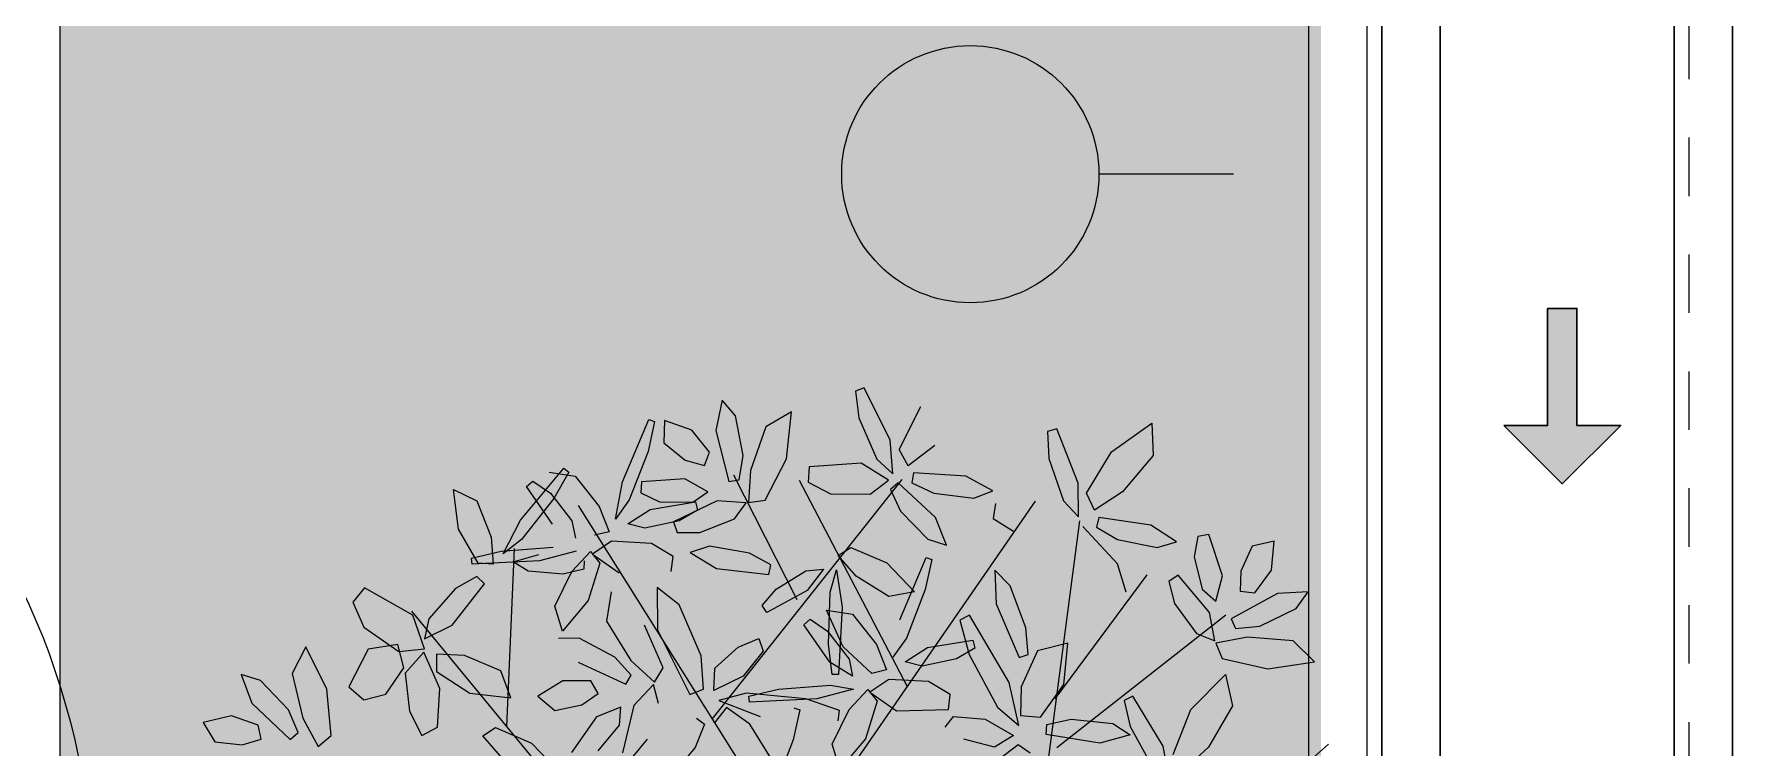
# Model space of a CAD drawing. Header units: metres. Extents: x 349703 to 349913, y 9282546 to 9282694.
# Drawn here: x 349752.349 to 349755.266, y 9282653.583 to 9282654.805 of the extents above; entities that cross this region are included whole.
import ezdxf

# ---------------------------------------------------------------- set-up
doc = ezdxf.new("R2010")
doc.units = ezdxf.units.M
doc.header["$LTSCALE"] = 0.25
doc.linetypes.add('B. SUM 2$0$HIDDEN', pattern=[0.375, 0.25, -0.125])
for name, color, linetype, lineweight in [('.', 7, 'Continuous', 0), ('0_ CUNETAS', 160, 'Continuous', 5), ('AREA-VERDE', 3, 'CONTINUOUS', 9), ('ARQ-FONDO', 253, 'CONTINUOUS', 9), ('CUNETAS-RED', 5, 'CONTINUOUS', 18), ('LLORAD-SIMB', 1, 'CONTINUOUS', 25), ('LLORAD-TEXTO', 1, 'CONTINUOUS', 25), ('LLORAD-TRAMO', 1, 'CONTINUOUS', 70)]:
    doc.layers.add(name, color=color, linetype=linetype, lineweight=lineweight)

# ---------------------------------------------------------------- blocks, each defined once
blk = doc.blocks.new('548')
at = {"layer": 'AREA-VERDE', "lineweight": 0, "true_color": 0xc4e4b2, "transparency": 33554687}
h = blk.add_hatch(color=3, dxfattribs=at)
h.dxf.hatch_style = 1
h.paths.add_polyline_path([(349595.4206, 9282651.4426), (349597.5555, 9282651.4426), (349597.5555, 9282655.2125), (349595.4206, 9282655.2125)])
at = {"layer": 'ARQ-FONDO'}
for points in [[(349595.3206, 9282666.4931), (349597.6555, 9282666.4931), (349597.6555, 9282651.3426), (349595.3206, 9282651.3426)], [(349595.4206, 9282655.2125), (349597.5555, 9282655.2125), (349597.5555, 9282651.4426), (349595.4206, 9282651.4426)]]:
    blk.add_lwpolyline(points, close=True, dxfattribs=at)
blk = doc.blocks.new('ARR2')
at = {"layer": 'ARQ-FONDO', "lineweight": 5}
for p, q in [((2740.7432, 1215.9601), (2740.7275, 1215.8854)), ((2740.7756, 1215.921), (2740.7432, 1215.9601)), ((2741.0943, 1215.9907), (2741.0724, 1215.982)), ((2741.0724, 1215.982), (2741.0812, 1215.9163)), ((2741.158, 1215.861), (2741.0943, 1215.9907)), ((2740.4969, 1215.758), (2740.5613, 1215.9124)), ((2740.5613, 1215.9124), (2740.5757, 1215.9071)), ((2740.6001, 1215.91), (2740.5986, 1215.8547)), ((2740.6682, 1215.8859), (2740.6001, 1215.91)), ((2740.7946, 1215.8229), (2740.7756, 1215.921)), ((2740.9148, 1215.9314), (2740.8508, 1215.894)), ((2740.9022, 1215.8152), (2740.9148, 1215.9314)), ((2741.0812, 1215.9163), (2741.1256, 1215.8145)), ((2741.1806, 1215.8379), (2741.2344, 1215.9446)), ((2740.5757, 1215.9071), (2740.5597, 1215.8335)), ((2740.7117, 1215.8316), (2740.6682, 1215.8859)), ((2740.7275, 1215.8854), (2740.7593, 1215.7592)), ((2740.8508, 1215.894), (2740.8132, 1215.7865)), ((2741.5701, 1215.8892), (2741.5475, 1215.8824)), ((2741.5475, 1215.8824), (2741.5511, 1215.8162)), ((2741.6232, 1215.7549), (2741.5701, 1215.8892)), ((2741.706, 1215.8322), (2741.805, 1215.9032)), ((2741.805, 1215.9032), (2741.8089, 1215.8235)), ((2740.5597, 1215.8335), (2740.5131, 1215.7133)), ((2740.5986, 1215.8547), (2740.6513, 1215.8117)), ((2740.6992, 1215.7981), (2740.7117, 1215.8316)), ((2741.1652, 1215.7782), (2741.158, 1215.861)), ((2741.2032, 1215.7974), (2741.1806, 1215.8379)), ((2741.269, 1215.8479), (2741.2032, 1215.7974)), ((2741.644, 1215.7301), (2741.706, 1215.8322)), ((2740.2447, 1215.6629), (2740.3517, 1215.7915)), ((2740.3517, 1215.7915), (2740.3638, 1215.7823)), ((2740.6513, 1215.8117), (2740.6992, 1215.7981)), ((2740.7854, 1215.7631), (2740.7946, 1215.8229)), ((2740.8132, 1215.7865), (2740.8081, 1215.7072)), ((2740.8494, 1215.713), (2740.9022, 1215.8152)), ((2740.9583, 1215.7949), (2740.9557, 1215.7574)), ((2741.0867, 1215.8046), (2740.9583, 1215.7949)), ((2741.1544, 1215.7623), (2741.0867, 1215.8046)), ((2741.1256, 1215.8145), (2741.1652, 1215.7782)), ((2741.5511, 1215.8162), (2741.5873, 1215.7111)), ((2741.8089, 1215.8235), (2741.7329, 1215.7331)), ((2740.2591, 1215.7464), (2740.275, 1215.7598)), ((2740.3237, 1215.6533), (2740.2591, 1215.7464)), ((2740.275, 1215.7598), (2740.3182, 1215.7302)), ((2740.3155, 1215.7818), (2740.3795, 1215.772)), ((2740.3638, 1215.7823), (2740.3269, 1215.7166)), ((2740.3795, 1215.772), (2740.4392, 1215.697)), ((2740.4795, 1215.666), (2740.4969, 1215.758)), ((2740.5439, 1215.7583), (2740.5421, 1215.7305)), ((2740.651, 1215.7651), (2740.5439, 1215.7583)), ((2740.7079, 1215.7335), (2740.651, 1215.7651)), ((2740.7181, 1215.1712), (2741.1878, 1215.7637)), ((2740.7593, 1215.7592), (2740.7854, 1215.7631)), ((2740.9283, 1215.4661), (2740.7715, 1215.7746)), ((2741.2009, 1215.2512), (2740.9339, 1215.7613)), ((2740.9557, 1215.7574), (2741.0108, 1215.7283)), ((2741.1092, 1215.7278), (2741.1544, 1215.7623)), ((2741.1782, 1215.7554), (2741.1595, 1215.7388)), ((2741.2706, 1215.6699), (2741.1782, 1215.7554)), ((2741.2157, 1215.7806), (2741.2116, 1215.756)), ((2741.2116, 1215.756), (2741.266, 1215.73)), ((2741.3455, 1215.7719), (2741.2157, 1215.7806)), ((2741.4121, 1215.7357), (2741.3455, 1215.7719)), ((2741.6239, 1215.6718), (2741.6232, 1215.7549)), ((2740.0784, 1215.739), (2740.1366, 1215.7108)), ((2740.0908, 1215.6409), (2740.0784, 1215.739)), ((2740.1366, 1215.7108), (2740.1716, 1215.6216)), ((2740.3269, 1215.7166), (2740.2471, 1215.6155)), ((2740.3182, 1215.7302), (2740.3715, 1215.6613)), ((2740.9083, 1214.8699), (2740.3874, 1215.6998)), ((2740.5131, 1215.7133), (2740.4795, 1215.666)), ((2740.5421, 1215.7305), (2740.5883, 1215.7088)), ((2740.5649, 1215.69), (2740.6768, 1215.7084)), ((2740.5883, 1215.7088), (2740.6705, 1215.7081)), ((2740.7306, 1215.7109), (2740.6224, 1215.6593)), ((2740.6705, 1215.7081), (2740.7079, 1215.7335)), ((2740.6768, 1215.7084), (2740.682, 1215.6882)), ((2740.8019, 1215.7058), (2740.7306, 1215.7109)), ((2740.7731, 1215.6667), (2740.8019, 1215.7058)), ((2740.8081, 1215.7072), (2740.8494, 1215.713)), ((2740.9225, 1214.8488), (2741.5179, 1215.7101)), ((2741.0108, 1215.7283), (2741.1092, 1215.7278)), ((2741.1595, 1215.7388), (2741.1841, 1215.6858)), ((2741.266, 1215.73), (2741.3652, 1215.718)), ((2741.3652, 1215.718), (2741.4121, 1215.7357)), ((2741.419, 1215.7048), (2741.4134, 1215.6677)), ((2741.5873, 1215.7111), (2741.6239, 1215.6718)), ((2741.6633, 1215.6879), (2741.644, 1215.7301)), ((2741.7329, 1215.7331), (2741.6633, 1215.6879)), ((2740.2011, 1215.5801), (2740.2447, 1215.6629)), ((2740.3715, 1215.6613), (2740.3799, 1215.6189)), ((2740.4392, 1215.697), (2740.4639, 1215.6344)), ((2740.5097, 1215.6541), (2740.5649, 1215.69)), ((2740.6367, 1215.6619), (2740.5516, 1215.6435)), ((2740.6224, 1215.6593), (2740.6314, 1215.633)), ((2740.682, 1215.6882), (2740.6367, 1215.6619)), ((2740.6878, 1215.6326), (2740.7731, 1215.6667)), ((2741.1841, 1215.6858), (2741.2513, 1215.6163)), ((2741.2979, 1215.6015), (2741.2706, 1215.6699)), ((2741.4134, 1215.6677), (2741.466, 1215.6343)), ((2741.5187, 1214.8365), (2741.6275, 1215.6613)), ((2741.6744, 1215.6702), (2741.6684, 1215.6459)), ((2741.8031, 1215.6512), (2741.6744, 1215.6702)), ((2740.1395, 1215.5571), (2740.0908, 1215.6409)), ((2740.1716, 1215.6216), (2740.1769, 1215.5545)), ((2740.2471, 1215.6155), (2740.2011, 1215.5801)), ((2740.4639, 1215.6344), (2740.4274, 1215.6259)), ((2740.5516, 1215.6435), (2740.5097, 1215.6541)), ((2740.6314, 1215.633), (2740.6878, 1215.6326)), ((2741.2513, 1215.6163), (2741.2979, 1215.6015)), ((2741.7204, 1215.5555), (2741.635, 1215.648)), ((2741.6684, 1215.6459), (2741.7206, 1215.6158)), ((2741.7206, 1215.6158), (2741.8185, 1215.596)), ((2741.8666, 1215.6098), (2741.8031, 1215.6512)), ((2741.9192, 1215.6226), (2741.9098, 1215.5724)), ((2741.9465, 1215.6279), (2741.9192, 1215.6226)), ((2741.9801, 1215.5259), (2741.9465, 1215.6279)), ((2740.1231, 1215.5696), (2740.1965, 1215.5868)), ((2740.1965, 1215.5868), (2740.325, 1215.5964)), ((2740.2106, 1215.153), (2740.2292, 1215.5932)), ((2740.2265, 1215.5599), (2740.2898, 1215.578)), ((2740.3822, 1215.5865), (2740.2916, 1215.5626)), ((2740.3715, 1215.5367), (2740.4174, 1215.5861)), ((2740.4174, 1215.5861), (2740.4407, 1215.5567)), ((2740.4696, 1215.6112), (2740.4227, 1215.5791)), ((2740.4227, 1215.5791), (2740.4881, 1215.5333)), ((2740.5679, 1215.6056), (2740.4696, 1215.6112)), ((2740.6214, 1215.5737), (2740.5679, 1215.6056)), ((2740.6169, 1215.5365), (2740.6214, 1215.5737)), ((2740.7118, 1215.5988), (2740.6641, 1215.5836)), ((2740.6641, 1215.5836), (2740.7288, 1215.5439)), ((2740.8103, 1215.5817), (2740.7118, 1215.5988)), ((2740.8633, 1215.553), (2740.8103, 1215.5817)), ((2741.0299, 1215.5757), (2741.0615, 1215.5959)), ((2741.074, 1215.5249), (2741.0299, 1215.5757)), ((2741.0615, 1215.5959), (2741.1505, 1215.5575)), ((2741.8185, 1215.596), (2741.8666, 1215.6098)), ((2741.9098, 1215.5724), (2741.9299, 1215.4927)), ((2742.0536, 1215.5992), (2742.0253, 1215.5373)), ((2742.1076, 1215.6116), (2742.0536, 1215.5992)), ((2742.1014, 1215.5397), (2742.1076, 1215.6116)), ((2740.1246, 1215.5544), (2740.1231, 1215.5696)), ((2740.2916, 1215.5626), (2740.1246, 1215.5544)), ((2740.1769, 1215.5545), (2740.1395, 1215.5571)), ((2740.2634, 1215.5374), (2740.2265, 1215.5599)), ((2740.3501, 1215.53), (2740.2634, 1215.5374)), ((2740.3295, 1215.4506), (2740.3715, 1215.5367)), ((2740.4012, 1215.5418), (2740.3501, 1215.53)), ((2740.4021, 1215.5626), (2740.4012, 1215.5418)), ((2740.4407, 1215.5567), (2740.412, 1215.4642)), ((2740.7288, 1215.5439), (2740.858, 1215.5286)), ((2740.858, 1215.5286), (2740.8633, 1215.553)), ((2740.8761, 1215.4923), (2740.9502, 1215.538)), ((2740.9502, 1215.538), (2740.9932, 1215.5419)), ((2740.9932, 1215.5419), (2740.9531, 1215.4897)), ((2741.0098, 1215.485), (2741.0257, 1215.5408)), ((2741.0257, 1215.5408), (2741.0399, 1215.4482)), ((2741.1505, 1215.5575), (2741.2188, 1215.4861)), ((2741.1825, 1215.4165), (2741.247, 1215.5708)), ((2741.2613, 1215.5656), (2741.2453, 1215.4919)), ((2741.247, 1215.5708), (2741.2613, 1215.5656)), ((2741.4174, 1215.5395), (2741.4204, 1215.4564)), ((2741.4551, 1215.5012), (2741.4174, 1215.5395)), ((2741.7421, 1215.4851), (2741.7204, 1215.5555)), ((2742.0253, 1215.5373), (2742.0242, 1215.4876)), ((2742.0597, 1215.4839), (2742.1014, 1215.5397)), ((2739.8586, 1215.4962), (2739.8296, 1215.4607)), ((2739.9781, 1215.4281), (2739.8586, 1215.4962)), ((2740.0835, 1215.4945), (2740.0179, 1215.4191)), ((2740.0756, 1215.4032), (2740.1553, 1215.5061)), ((2740.1362, 1215.5242), (2740.0835, 1215.4945)), ((2740.1553, 1215.5061), (2740.1362, 1215.5242)), ((2740.5822, 1215.4968), (2740.5832, 1215.3922)), ((2740.637, 1215.4539), (2740.5822, 1215.4968)), ((2740.8421, 1215.4525), (2740.8761, 1215.4923)), ((2740.9531, 1215.4897), (2740.8537, 1215.4352)), ((2741.1553, 1215.4741), (2741.074, 1215.5249)), ((2741.2453, 1215.4919), (2741.1987, 1215.3718)), ((2741.4942, 1215.3972), (2741.4551, 1215.5012)), ((2741.5662, 1215.2212), (2741.7939, 1215.5281)), ((2741.8706, 1215.5269), (2741.8474, 1215.5116)), ((2741.8474, 1215.5116), (2741.8611, 1215.4569)), ((2741.9477, 1215.4352), (2741.8706, 1215.5269)), ((2741.9299, 1215.4927), (2741.9639, 1215.4629)), ((2741.9639, 1215.4629), (2741.9801, 1215.5259)), ((2739.8296, 1215.4607), (2739.8571, 1215.3984)), ((2740.3481, 1215.3887), (2740.3295, 1215.4506)), ((2740.412, 1215.4642), (2740.3481, 1215.3887)), ((2740.4684, 1215.4864), (2740.4573, 1215.4131)), ((2740.6912, 1215.3281), (2740.637, 1215.4539)), ((2740.8537, 1215.4352), (2740.8421, 1215.4525)), ((2741.0058, 1215.3562), (2741.0098, 1215.485)), ((2741.0399, 1215.4482), (2741.0305, 1215.2812)), ((2741.2188, 1215.4861), (2741.1553, 1215.4741)), ((2741.4204, 1215.4564), (2741.4773, 1215.3236)), ((2741.8611, 1215.4569), (2741.9156, 1215.3829)), ((2742.1159, 1215.4822), (2742.0017, 1215.4196)), ((2742.0242, 1215.4876), (2742.0597, 1215.4839)), ((2742.1921, 1215.4858), (2742.1159, 1215.4822)), ((2742.1624, 1215.4446), (2742.1921, 1215.4858)), ((2740.4388, 1214.8759), (2739.976, 1215.4379)), ((2740.0073, 1215.3451), (2739.9781, 1215.4281)), ((2740.0179, 1215.4191), (2740.0071, 1215.3694)), ((2740.4573, 1215.4131), (2740.5173, 1215.3163)), ((2740.5972, 1215.2983), (2740.5509, 1215.4036)), ((2740.9447, 1215.4048), (2740.9607, 1215.4183)), ((2741.0094, 1215.3118), (2740.9447, 1215.4048)), ((2740.9607, 1215.4183), (2741.0038, 1215.3887)), ((2741.0012, 1215.4403), (2741.0651, 1215.4305)), ((2741.0418, 1215.3502), (2741.0012, 1215.4403)), ((2741.0651, 1215.4305), (2741.1248, 1215.3555)), ((2741.3544, 1215.4279), (2741.3308, 1215.416)), ((2741.3308, 1215.416), (2741.3536, 1215.3313)), ((2741.4524, 1215.262), (2741.3544, 1215.4279)), ((2741.5703, 1215.1013), (2741.9884, 1215.4291)), ((2741.9608, 1215.3649), (2741.9477, 1215.4352)), ((2742.0017, 1215.4196), (2742.012, 1215.3953)), ((2742.0722, 1215.4015), (2742.1624, 1215.4446)), ((2739.8571, 1215.3984), (2739.9431, 1215.3383)), ((2740.0071, 1215.3694), (2740.0756, 1215.4032)), ((2740.389, 1215.3716), (2740.3382, 1215.371)), ((2740.4773, 1215.3247), (2740.389, 1215.3716)), ((2740.5832, 1215.3922), (2740.6628, 1215.2325)), ((2740.7827, 1215.3491), (2740.8336, 1215.3707)), ((2740.8336, 1215.3707), (2740.8442, 1215.3391)), ((2741.0038, 1215.3887), (2741.0571, 1215.3198)), ((2741.1987, 1215.3718), (2741.1651, 1215.3244)), ((2741.2505, 1215.3485), (2741.3624, 1215.3668)), ((2741.3624, 1215.3668), (2741.3676, 1215.3466)), ((2741.4996, 1215.3311), (2741.4942, 1215.3972)), ((2741.9156, 1215.3829), (2741.9608, 1215.3649)), ((2742.0417, 1215.3743), (2741.9636, 1215.3592)), ((2742.012, 1215.3953), (2742.0722, 1215.4015)), ((2742.1552, 1215.365), (2742.0417, 1215.3743)), ((2742.2075, 1215.3125), (2742.1552, 1215.365)), ((2739.7133, 1215.35), (2739.6795, 1215.2841)), ((2739.7653, 1215.2453), (2739.7133, 1215.35)), ((2739.8676, 1215.3444), (2739.8196, 1215.2508)), ((2739.9413, 1215.356), (2739.8676, 1215.3444)), ((2739.9561, 1215.2983), (2739.9413, 1215.356)), ((2739.9431, 1215.3383), (2740.0073, 1215.3451)), ((2740.0056, 1215.3371), (2739.9592, 1215.2846)), ((2740.0452, 1215.2467), (2740.0056, 1215.3371)), ((2740.0367, 1215.3322), (2740.0362, 1215.2887)), ((2740.106, 1215.3285), (2740.0367, 1215.3322)), ((2740.1957, 1215.291), (2740.106, 1215.3285)), ((2740.5181, 1215.28), (2740.4773, 1215.3247)), ((2740.6966, 1215.2453), (2740.6912, 1215.3281)), ((2740.7247, 1215.2973), (2740.7827, 1215.3491)), ((2740.8442, 1215.3391), (2740.795, 1215.2774)), ((2741.0152, 1215.2814), (2741.0058, 1215.3562)), ((2741.113, 1215.2844), (2741.0418, 1215.3502)), ((2741.0571, 1215.3198), (2741.0655, 1215.2774)), ((2741.1248, 1215.3555), (2741.1496, 1215.2929)), ((2741.1954, 1215.3126), (2741.2505, 1215.3485)), ((2741.3223, 1215.3204), (2741.2372, 1215.3019)), ((2741.3676, 1215.3466), (2741.3223, 1215.3204)), ((2741.3536, 1215.3313), (2741.424, 1215.2008)), ((2741.4773, 1215.3236), (2741.4996, 1215.3311)), ((2741.5223, 1215.3397), (2741.4825, 1215.251)), ((2741.5973, 1215.3589), (2741.5223, 1215.3397)), ((2741.5881, 1215.2565), (2741.5973, 1215.3589)), ((2741.9636, 1215.3592), (2741.9797, 1215.3208)), ((2741.9797, 1215.3208), (2742.0919, 1215.2954)), ((2739.5532, 1215.2819), (2739.5802, 1215.2105)), ((2739.6016, 1215.2664), (2739.5532, 1215.2819)), ((2739.6795, 1215.2841), (2739.7057, 1215.1732)), ((2739.9112, 1215.2329), (2739.9561, 1215.2983)), ((2739.9592, 1215.2846), (2739.9701, 1215.1908)), ((2740.0362, 1215.2887), (2740.1191, 1215.2351)), ((2740.22, 1215.2242), (2740.1957, 1215.291)), ((2740.3865, 1215.3118), (2740.5047, 1215.2573)), ((2740.5047, 1215.2573), (2740.5181, 1215.28)), ((2740.5173, 1215.3163), (2740.5759, 1215.2626)), ((2740.5759, 1215.2626), (2740.5972, 1215.2983)), ((2740.7224, 1215.242), (2740.7247, 1215.2973)), ((2740.795, 1215.2774), (2740.7224, 1215.242)), ((2741.0655, 1215.2774), (2741.0094, 1215.3118)), ((2741.0305, 1215.2812), (2741.0152, 1215.2814)), ((2741.1496, 1215.2929), (2741.113, 1215.2844)), ((2741.2372, 1215.3019), (2741.1954, 1215.3126)), ((2741.902, 1215.195), (2741.9874, 1215.2819)), ((2741.9874, 1215.2819), (2742.0049, 1215.204)), ((2742.0919, 1215.2954), (2742.2075, 1215.3125)), ((2739.6704, 1215.1939), (2739.6016, 1215.2664)), ((2739.7758, 1215.1308), (2739.7653, 1215.2453)), ((2739.8196, 1215.2508), (2739.8566, 1215.2193)), ((2740.0388, 1215.1509), (2740.0452, 1215.2467)), ((2740.1191, 1215.2351), (2740.22, 1215.2242)), ((2740.3489, 1215.266), (2740.2873, 1215.2282)), ((2740.4185, 1215.2657), (2740.3489, 1215.266)), ((2740.396, 1215.2062), (2740.4367, 1215.2349)), ((2740.4367, 1215.2349), (2740.4185, 1215.2657)), ((2740.573, 1215.2569), (2740.5243, 1215.2046)), ((2740.5854, 1215.2099), (2740.573, 1215.2569)), ((2740.6628, 1215.2325), (2740.6966, 1215.2453)), ((2740.8023, 1215.2355), (2740.735, 1215.2174)), ((2740.9499, 1215.2212), (2740.8023, 1215.2355)), ((2740.8087, 1215.2281), (2740.8821, 1215.2453)), ((2740.8821, 1215.2453), (2741.0106, 1215.2549)), ((2741.0678, 1215.245), (2740.9772, 1215.2211)), ((2741.0106, 1215.2549), (2741.0678, 1215.245)), ((2741.0571, 1215.1952), (2741.103, 1215.2445)), ((2741.103, 1215.2445), (2741.1263, 1215.2152)), ((2741.1552, 1215.2696), (2741.1083, 1215.2375)), ((2741.1083, 1215.2375), (2741.1738, 1215.1918)), ((2741.2535, 1215.2641), (2741.1552, 1215.2696)), ((2741.307, 1215.2322), (2741.2535, 1215.2641)), ((2741.4765, 1215.1551), (2741.4524, 1215.262)), ((2741.4825, 1215.251), (2741.4805, 1215.1803)), ((2741.5298, 1215.1761), (2741.5881, 1215.2565)), ((2739.5802, 1215.2105), (2739.675, 1215.1212)), ((2739.6949, 1215.1385), (2739.6704, 1215.1939)), ((2739.8566, 1215.2193), (2739.9112, 1215.2329)), ((2740.2873, 1215.2282), (2740.3294, 1215.1922)), ((2740.3294, 1215.1922), (2740.396, 1215.2062)), ((2740.4924, 1215.2011), (2740.4321, 1215.1766)), ((2740.4887, 1215.156), (2740.4924, 1215.2011)), ((2740.5243, 1215.2046), (2740.4964, 1215.088)), ((2740.7537, 1215.2001), (2740.7228, 1215.1616)), ((2740.735, 1215.2174), (2740.8372, 1215.1779)), ((2740.8113, 1215.159), (2740.7537, 1215.2001)), ((2740.8102, 1215.2129), (2740.8087, 1215.2281)), ((2740.9772, 1215.2211), (2740.8102, 1215.2129)), ((2740.9348, 1215.194), (2740.9188, 1215.1203)), ((2740.9205, 1215.1992), (2740.9348, 1215.194)), ((2741.0329, 1215.1928), (2740.9499, 1215.2212)), ((2741.0151, 1215.1091), (2741.0571, 1215.1952)), ((2741.0296, 1215.1667), (2741.0329, 1215.1928)), ((2741.1263, 1215.2152), (2741.0976, 1215.1226)), ((2741.1738, 1215.1918), (2741.3025, 1215.1949)), ((2741.3025, 1215.1949), (2741.307, 1215.2322)), ((2741.424, 1215.2008), (2741.4765, 1215.1551)), ((2741.7583, 1215.2279), (2741.7373, 1215.2173)), ((2741.7373, 1215.2173), (2741.7521, 1215.1527)), ((2741.8337, 1215.1046), (2741.7583, 1215.2279)), ((2741.8584, 1215.0838), (2741.902, 1215.195)), ((2742.0049, 1215.204), (2741.9455, 1215.1019)), ((2739.53, 1215.179), (2739.4596, 1215.1626)), ((2739.4596, 1215.1626), (2739.4881, 1215.1152)), ((2739.5959, 1215.1565), (2739.53, 1215.179)), ((2739.6034, 1215.1216), (2739.5959, 1215.1565)), ((2739.7057, 1215.1732), (2739.7441, 1215.1036)), ((2739.9701, 1215.1908), (2740.0006, 1215.1305)), ((2740.0006, 1215.1305), (2740.0388, 1215.1509)), ((2740.151, 1215.1302), (2740.1826, 1215.1504)), ((2740.1826, 1215.1504), (2740.2716, 1215.112)), ((2740.4321, 1215.1766), (2740.3701, 1215.089)), ((2740.4365, 1215.0925), (2740.4887, 1215.156)), ((2740.6989, 1215.1584), (2740.6758, 1215.1009)), ((2740.6791, 1215.1737), (2740.6989, 1215.1584)), ((2740.8627, 1215.0765), (2740.8113, 1215.159)), ((2741.2944, 1215.1514), (2741.3146, 1215.1778)), ((2741.3146, 1215.1778), (2741.3933, 1215.1714)), ((2741.3933, 1215.1714), (2741.4632, 1215.1309)), ((2741.4805, 1215.1803), (2741.5298, 1215.1761)), ((2741.544, 1215.1331), (2741.5456, 1215.158)), ((2741.5456, 1215.158), (2741.6063, 1215.1709)), ((2741.6063, 1215.1709), (2741.7088, 1215.1601)), ((2741.7088, 1215.1601), (2741.7519, 1215.1323)), ((2741.7521, 1215.1527), (2741.8057, 1215.0554)), ((2739.4881, 1215.1152), (2739.5557, 1215.1074)), ((2739.5557, 1215.1074), (2739.6034, 1215.1216)), ((2739.675, 1215.1212), (2739.6949, 1215.1385)), ((2739.7441, 1215.1036), (2739.7758, 1215.1308)), ((2740.1952, 1215.0794), (2740.151, 1215.1302)), ((2740.2716, 1215.112), (2740.34, 1215.0406)), ((2740.5225, 1215.0785), (2740.5583, 1215.122)), ((2740.9188, 1215.1203), (2740.8722, 1215.0002)), ((2741.0338, 1215.0471), (2741.0151, 1215.1091)), ((2741.0976, 1215.1226), (2741.0338, 1215.0471)), ((2741.416, 1215.102), (2741.3407, 1215.1213)), ((2741.4632, 1215.1309), (2741.416, 1215.102)), ((2741.6766, 1215.1121), (2741.544, 1215.1331)), ((2741.7519, 1215.1323), (2741.6766, 1215.1121)), ((2741.9454, 1214.8481), (2742.2422, 1215.1094)), ((2740.6758, 1215.1009), (2740.6097, 1215.0218)), ((2741.4748, 1215.1076), (2741.4091, 1215.057)), ((2741.5043, 1215.0867), (2741.4748, 1215.1076)), ((2741.8486, 1215.0229), (2741.8337, 1215.1046)), ((2741.9455, 1215.1019), (2741.8846, 1215.0455))]:
    blk.add_line(p, q, dxfattribs=at)
blk = doc.blocks.new('*U2192')
at = {"layer": '.', "lineweight": 30}
h = blk.add_hatch(color=1, dxfattribs=at)
h.dxf.hatch_style = 1
h.paths.add_polyline_path([(-0.025, -0.05), (-0.1, -0.05), (0, -0.15), (0.1, -0.05), (0.025, -0.05), (0.025, 0.15), (-0.025, 0.15)])
at = {"layer": '0_ CUNETAS', "color": 1, "lineweight": 30}
blk.add_lwpolyline([(-0.1, -0.05), (-0.025, -0.05), (-0.025, 0.15), (0.025, 0.15), (0.025, -0.05), (0.1, -0.05), (0, -0.15)], close=True, dxfattribs=at)
blk = doc.blocks.new('*U2174')
at = {"layer": '0_ CUNETAS', "color": 0, "linetype": 'ByBlock', "lineweight": -2, "transparency": 16777216}
blk.add_blockref('*U2192', (0, 10.5), dxfattribs=at)
blk = doc.blocks.new('drenaje')
at = {"layer": 'CUNETAS-RED', "lineweight": 30}
for p, q in [((36.4979, 0.2003), (36.4979, -32.0856)), ((37.0979, 0.2003), (37.0979, -32.0856)), ((36.5979, 0.1003), (36.5979, -32.0856)), ((36.9979, -32.0856), (36.9979, 0.1003))]:
    blk.add_line(p, q, dxfattribs=at)
at = {"layer": 'CUNETAS-RED', "lineweight": 0}
blk.add_blockref('*U2174', (36.8067, -31.8525), dxfattribs=at)

msp = doc.modelspace()

# ---------------------------------------------------------------- linework, layer by layer
at = {"layer": 'ARQ-FONDO', "linetype": 'B. SUM 2$0$HIDDEN'}
msp.add_lwpolyline([(349782.3292, 9282656.6276), (349755.1792, 9282656.6276), (349755.1792, 9282642.7776), (349782.3292, 9282642.7776)], close=True, dxfattribs=at)
at = {"layer": 'LLORAD-SIMB'}
msp.add_line((349754.4, 9282654.565), (349754.17, 9282654.565), dxfattribs=at)
msp.add_circle((349753.95, 9282654.565), 0.22, dxfattribs=at)
at = {"layer": 'LLORAD-TEXTO'}
msp.add_circle((349751.2, 9282653.315), 1.25, dxfattribs=at)
at = {"layer": 'LLORAD-TRAMO', "const_width": 0.3}
msp.add_lwpolyline([(349754.4, 9282655.19), (349754.4, 9282654.94), (349754.4, 9282654.69), (349754.4, 9282654.44), (349754.4, 9282654.19), (349754.4, 9282653.94), (349754.4, 9282653.69), (349754.4, 9282653.44), (349754.4, 9282653.19), (349754.4, 9282652.94), (349754.4, 9282652.69), (349754.4, 9282652.44), (349754.4, 9282652.19), (349754.4, 9282651.94), (349754.4, 9282651.69), (349754.4, 9282651.44)], dxfattribs=at)

# ---------------------------------------------------------------- block references
at = {"layer": 'ARQ-FONDO'}
msp.add_blockref('548', (156.9728, 0), dxfattribs=at)
at = {"layer": 'ARQ-FONDO', "xscale": 0.6917913537138002, "yscale": 0.6917913537138002, "zscale": 0.6917913537138002}
msp.add_blockref('ARR2', (347857.5033, 9281812.9877), dxfattribs=at)
at = {"layer": 'CUNETAS-RED', "lineweight": 30}
msp.add_blockref('drenaje', (349718.1559, 9282675.5378), dxfattribs=at)

doc.saveas('drawing.dxf')
